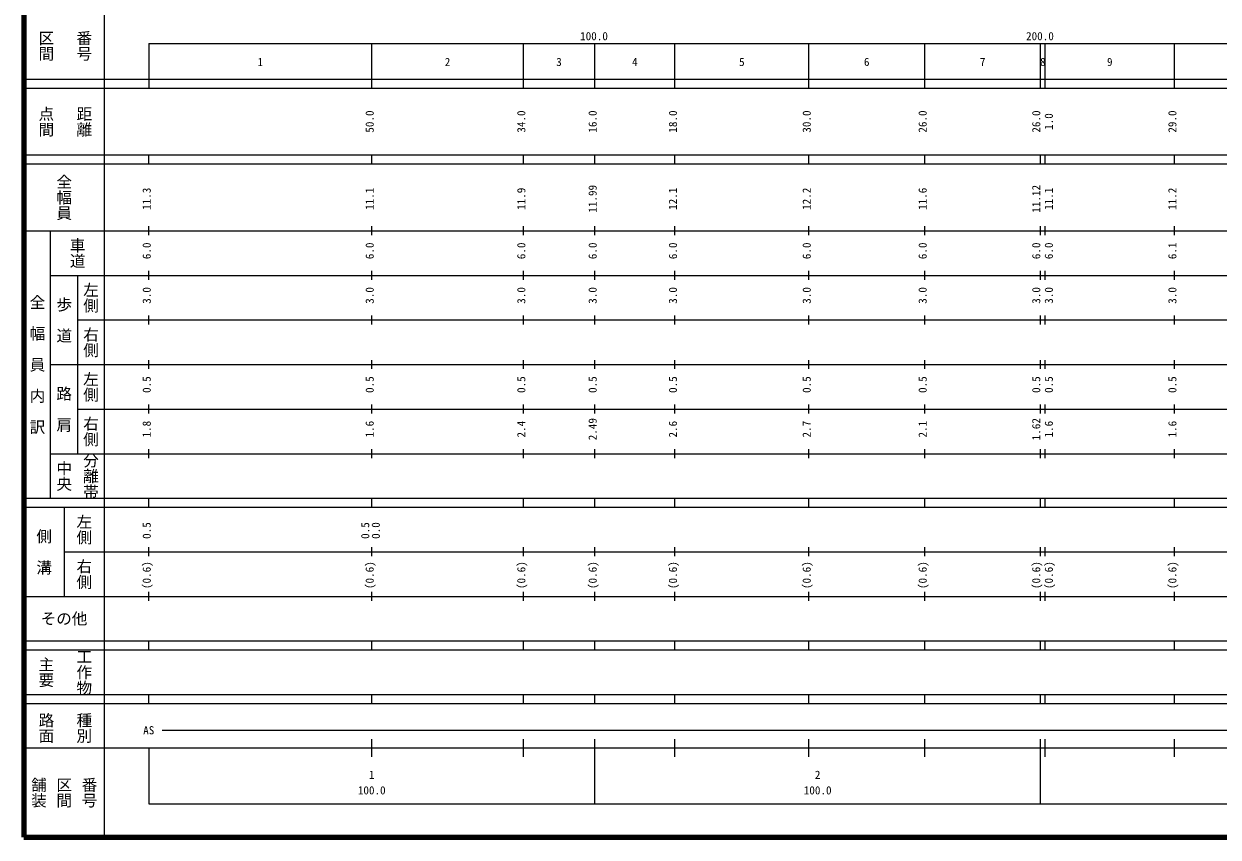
# Model space of a CAD drawing. Units: millimetres on the paper, enlarged 1000 times. Extents: x 40000 to 680000, y 20000 to 380000.
# Drawn here: x 40000 to 307800, y 20000 to 202409 of the extents above; entities that cross this region are included whole.
import ezdxf
from ezdxf.enums import TextEntityAlignment as Align

# ---------------------------------------------------------------- set-up
doc = ezdxf.new("R2010")
doc.units = ezdxf.units.MM
doc.header["$LTSCALE"] = 1000
doc.layers.add('M-TTL', color=2, linetype='Continuous', lineweight=140)
doc.layers.add('M-TTL-BAND', color=7, linetype='Continuous', lineweight=25)
doc.styles.add('@ＭＳ ゴシック', font='')
doc.styles.add('ＭＳ ゴシック', font='')
doc.styles.get('@ＭＳ ゴシック').set_extended_font_data('@MS Gothic')
doc.styles.get('ＭＳ ゴシック').set_extended_font_data('MS Gothic')

msp = doc.modelspace()

# ---------------------------------------------------------------- linework, layer by layer
at = {"layer": 'M-TTL'}
for p, q in [((40000, 380000), (40000, 20000)), ((40000, 20000), (680000, 20000))]:
    msp.add_line(p, q, dxfattribs=at)
at = {"layer": 'M-TTL-BAND'}
for p, q in [((58000, 370000), (58000, 20000)), ((68000, 198000), (579000, 198000)), ((68000, 198000), (68000, 188000)), ((118000, 188000), (118000, 198000)), ((152000, 188000), (152000, 198000)), ((168000, 188000), (168000, 198000)), ((186000, 188000), (186000, 198000)), ((216000, 188000), (216000, 198000)), ((242000, 188000), (242000, 198000)), ((268000, 188000), (268000, 198000)), ((269000, 188000), (269000, 198000)), ((298000, 188000), (298000, 198000)), ((40000, 190000), (579000, 190000)), ((40000, 188000), (579000, 188000)), ((40000, 173000), (579000, 173000)), ((68000, 171000), (68000, 173000)), ((118000, 171000), (118000, 173000)), ((152000, 171000), (152000, 173000)), ((168000, 171000), (168000, 173000)), ((186000, 171000), (186000, 173000)), ((216000, 171000), (216000, 173000)), ((242000, 171000), (242000, 173000)), ((268000, 171000), (268000, 173000)), ((269000, 171000), (269000, 173000)), ((298000, 171000), (298000, 173000)), ((40000, 171000), (579000, 171000)), ((40000, 156000), (579000, 156000)), ((46000, 96000), (46000, 156000)), ((68000, 155000), (68000, 157000)), ((118000, 155000), (118000, 157000)), ((152000, 155000), (152000, 157000)), ((168000, 155000), (168000, 157000)), ((186000, 155000), (186000, 157000)), ((216000, 155000), (216000, 157000)), ((242000, 155000), (242000, 157000)), ((268000, 155000), (268000, 157000)), ((269000, 155000), (269000, 157000)), ((298000, 155000), (298000, 157000)), ((46000, 146000), (579000, 146000)), ((52000, 146000), (52000, 106000)), ((68000, 145000), (68000, 147000)), ((118000, 145000), (118000, 147000)), ((152000, 145000), (152000, 147000)), ((168000, 145000), (168000, 147000)), ((186000, 145000), (186000, 147000)), ((216000, 145000), (216000, 147000)), ((242000, 145000), (242000, 147000)), ((268000, 145000), (268000, 147000)), ((269000, 145000), (269000, 147000)), ((298000, 145000), (298000, 147000)), ((68000, 135000), (68000, 137000)), ((118000, 135000), (118000, 137000)), ((152000, 135000), (152000, 137000)), ((168000, 135000), (168000, 137000)), ((186000, 135000), (186000, 137000)), ((216000, 135000), (216000, 137000)), ((242000, 135000), (242000, 137000)), ((268000, 135000), (268000, 137000)), ((269000, 135000), (269000, 137000)), ((298000, 135000), (298000, 137000)), ((52000, 136000), (579000, 136000)), ((46000, 126000), (579000, 126000)), ((68000, 125000), (68000, 127000)), ((118000, 125000), (118000, 127000)), ((152000, 125000), (152000, 127000)), ((168000, 125000), (168000, 127000)), ((186000, 125000), (186000, 127000)), ((216000, 125000), (216000, 127000)), ((242000, 125000), (242000, 127000)), ((268000, 125000), (268000, 127000)), ((269000, 125000), (269000, 127000)), ((298000, 125000), (298000, 127000)), ((52000, 116000), (579000, 116000)), ((68000, 115000), (68000, 117000)), ((118000, 115000), (118000, 117000)), ((152000, 115000), (152000, 117000)), ((168000, 115000), (168000, 117000)), ((186000, 115000), (186000, 117000)), ((216000, 115000), (216000, 117000)), ((242000, 115000), (242000, 117000)), ((268000, 115000), (268000, 117000)), ((269000, 115000), (269000, 117000)), ((298000, 115000), (298000, 117000)), ((46000, 106000), (579000, 106000)), ((68000, 105000), (68000, 107000)), ((118000, 105000), (118000, 107000)), ((152000, 105000), (152000, 107000)), ((168000, 105000), (168000, 107000)), ((186000, 105000), (186000, 107000)), ((216000, 105000), (216000, 107000)), ((242000, 105000), (242000, 107000)), ((268000, 105000), (268000, 107000)), ((269000, 105000), (269000, 107000)), ((298000, 105000), (298000, 107000)), ((40000, 96000), (579000, 96000)), ((40000, 94000), (579000, 94000)), ((49000, 94000), (49000, 74000)), ((68000, 94000), (68000, 96000)), ((118000, 94000), (118000, 96000)), ((152000, 94000), (152000, 96000)), ((168000, 94000), (168000, 96000)), ((186000, 94000), (186000, 96000)), ((216000, 94000), (216000, 96000)), ((242000, 94000), (242000, 96000)), ((268000, 94000), (268000, 96000)), ((269000, 94000), (269000, 96000)), ((298000, 94000), (298000, 96000)), ((49000, 84000), (579000, 84000)), ((68000, 83000), (68000, 85000)), ((118000, 83000), (118000, 85000)), ((152000, 83000), (152000, 85000)), ((168000, 83000), (168000, 85000)), ((186000, 83000), (186000, 85000)), ((216000, 83000), (216000, 85000)), ((242000, 83000), (242000, 85000)), ((268000, 83000), (268000, 85000)), ((269000, 83000), (269000, 85000)), ((298000, 83000), (298000, 85000)), ((68000, 73000), (68000, 75000)), ((118000, 73000), (118000, 75000)), ((152000, 73000), (152000, 75000)), ((168000, 73000), (168000, 75000)), ((186000, 73000), (186000, 75000)), ((216000, 73000), (216000, 75000)), ((242000, 73000), (242000, 75000)), ((268000, 73000), (268000, 75000)), ((269000, 73000), (269000, 75000)), ((298000, 73000), (298000, 75000)), ((40000, 74000), (579000, 74000)), ((40000, 64000), (579000, 64000)), ((40000, 62000), (579000, 62000)), ((68000, 62000), (68000, 64000)), ((118000, 62000), (118000, 64000)), ((152000, 62000), (152000, 64000)), ((168000, 62000), (168000, 64000)), ((186000, 62000), (186000, 64000)), ((216000, 62000), (216000, 64000)), ((242000, 62000), (242000, 64000)), ((268000, 62000), (268000, 64000)), ((269000, 62000), (269000, 64000)), ((298000, 62000), (298000, 64000)), ((40000, 52000), (579000, 52000)), ((68000, 50000), (68000, 52000)), ((118000, 50000), (118000, 52000)), ((152000, 50000), (152000, 52000)), ((168000, 50000), (168000, 52000)), ((186000, 50000), (186000, 52000)), ((216000, 50000), (216000, 52000)), ((242000, 50000), (242000, 52000)), ((268000, 50000), (268000, 52000)), ((269000, 50000), (269000, 52000)), ((298000, 50000), (298000, 52000)), ((40000, 50000), (579000, 50000)), ((71000, 44000), (465000, 44000)), ((118000, 38000), (118000, 42000)), ((152000, 38000), (152000, 42000)), ((168000, 27500), (168000, 42000)), ((186000, 38000), (186000, 42000)), ((216000, 38000), (216000, 42000)), ((242000, 38000), (242000, 42000)), ((268000, 27500), (268000, 42000)), ((269000, 38000), (269000, 42000)), ((298000, 38000), (298000, 42000)), ((40000, 40000), (579000, 40000)), ((68000, 40000), (68000, 27500)), ((68000, 27500), (579000, 27500))]:
    msp.add_line(p, q, dxfattribs=at)

# ---------------------------------------------------------------- texts
at = {"layer": 'M-TTL-BAND', "style": '@ＭＳ ゴシック'}
for s, p in [('区間', (45000, 197500)), ('番号', (53500, 197500)), ('点間', (45000, 180500)), ('距離', (53500, 180500)), ('全幅員', (49000, 163500)), ('車道', (52000, 151000)), ('左側', (55000, 141000)), ('全\u3000幅\u3000員\u3000内\u3000訳', (43000, 126000)), ('歩\u3000道', (49000, 136000)), ('右側', (55000, 131000)), ('左側', (55000, 121000)), ('路\u3000肩', (49000, 116000)), ('右側', (55000, 111000)), ('分離帯', (55000, 101000)), ('中央', (49000, 101000)), ('左側', (53500, 89000)), ('側\u3000溝', (44500, 84000)), ('右側', (53500, 79000)), ('工作物', (53500, 57000)), ('主要', (45000, 57000)), ('路面', (45000, 44500)), ('種別', (53500, 44500)), ('舗装', (43333, 30000)), ('区間', (49000, 30000)), ('番号', (54667, 30000))]:
    msp.add_text(s, height=2566, rotation=270, dxfattribs=at).set_placement(p, align=Align.MIDDLE_CENTER)
at = {"layer": 'M-TTL-BAND', "style": 'ＭＳ ゴシック'}
for s, p in [('100.0', (167844, 198195)), ('200.0', (267844, 198195)), ('1', (93000, 192405)), ('2', (135000, 192405)), ('3', (160000, 192405)), ('4', (177000, 192405)), ('5', (201000, 192405)), ('6', (229000, 192405)), ('7', (255000, 192405)), ('8', (268500, 192405)), ('9', (283500, 192405)), ('AS', (68000, 42500)), ('1', (118000, 32523)), ('2', (218000, 32523)), ('100.0', (118000, 29033)), ('100.0', (218000, 29033))]:
    msp.add_text(s, height=1833, dxfattribs=at).set_placement(p, align=Align.BOTTOM_CENTER)
for s, p in [('50.0', (119000, 180500)), ('34.0', (153000, 180500)), ('16.0', (169000, 180500)), ('18.0', (187000, 180500)), ('30.0', (217000, 180500)), ('26.0', (243000, 180500)), ('26.0', (268468, 180500)), ('1.0', (271291, 180500)), ('29.0', (299000, 180500)), ('11.99', (169000, 163174)), ('11.12', (268468, 163174)), ('11.3', (69000, 163174)), ('11.1', (119000, 163174)), ('11.9', (153000, 163174)), ('12.1', (187000, 163174)), ('12.2', (217000, 163174)), ('11.6', (243000, 163174)), ('11.1', (271291, 163174)), ('11.2', (299000, 163174)), ('6.0', (69000, 151500)), ('6.0', (119000, 151500)), ('6.0', (153000, 151500)), ('6.0', (169000, 151500)), ('6.0', (187000, 151500)), ('6.0', (217000, 151500)), ('6.0', (243000, 151500)), ('6.0', (268468, 151500)), ('6.0', (271291, 151500)), ('6.1', (299000, 151500)), ('3.0', (69000, 141500)), ('3.0', (119000, 141500)), ('3.0', (153000, 141500)), ('3.0', (169000, 141500)), ('3.0', (187000, 141500)), ('3.0', (217000, 141500)), ('3.0', (243000, 141500)), ('3.0', (268468, 141500)), ('3.0', (271291, 141500)), ('3.0', (299000, 141500)), ('0.5', (69000, 121500)), ('0.5', (119000, 121500)), ('0.5', (153000, 121500)), ('0.5', (169000, 121500)), ('0.5', (187000, 121500)), ('0.5', (217000, 121500)), ('0.5', (243000, 121500)), ('0.5', (268468, 121500)), ('0.5', (271291, 121500)), ('0.5', (299000, 121500)), ('1.8', (69000, 111500)), ('1.6', (119000, 111500)), ('2.4', (153000, 111500)), ('2.49', (169000, 111500)), ('2.6', (187000, 111500)), ('2.7', (217000, 111500)), ('2.1', (243000, 111500)), ('1.62', (268468, 111500)), ('1.6', (271291, 111500)), ('1.6', (299000, 111500)), ('0.5', (69000, 88764)), ('0.5', (118000, 88764)), ('0.0', (120370, 88764)), ('(0.6)', (69000, 78764)), ('(0.6)', (119000, 78764)), ('(0.6)', (153000, 78764)), ('(0.6)', (169000, 78764)), ('(0.6)', (187000, 78764)), ('(0.6)', (217000, 78764)), ('(0.6)', (243000, 78764)), ('(0.6)', (268468, 78764)), ('(0.6)', (271291, 78764)), ('(0.6)', (299000, 78764))]:
    msp.add_text(s, height=1833, rotation=90, dxfattribs=at).set_placement(p, align=Align.BOTTOM_CENTER)
msp.add_text('その他', height=2566, dxfattribs=at).set_placement((49000, 69000), align=Align.MIDDLE_CENTER)

doc.saveas('drawing.dxf')
